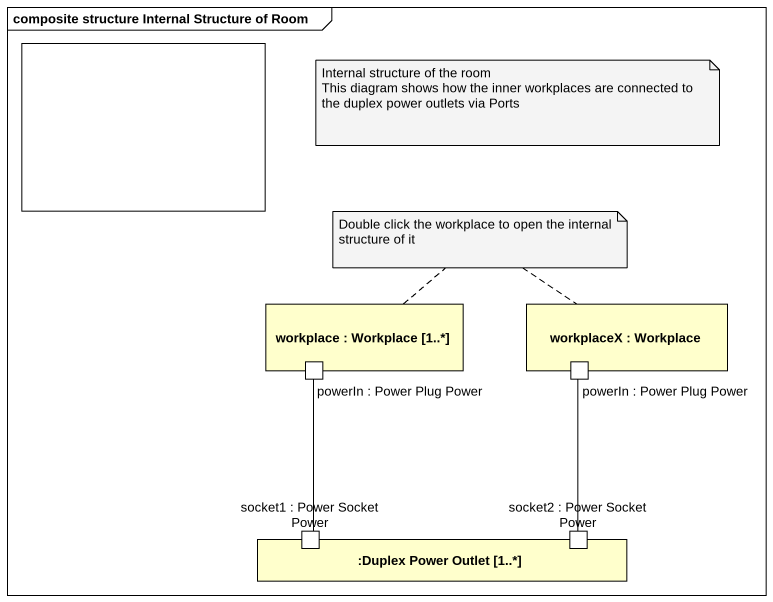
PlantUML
@startuml
mainframe composite structure Internal Structure of Room
rectangle " " as rectangle1
rectangle "workplace : Workplace [1..*]" as workplace {
  port "powerIn : Power Plug Power" as powerIn_Power_Plug_Power
}
rectangle "workplaceX : Workplace" as workplaceX {
  port "powerIn : Power Plug Power" as powerIn_Power_Plug_Power_2
}
rectangle ":Duplex Power Outlet [1..*]" as Duplex_Power_Outlet_1 {
  port "socket1 : Power Socket Power" as socket1_Power_Socket_Power
  port "socket2 : Power Socket Power" as socket2_Power_Socket_Power
}
socket1_Power_Socket_Power -up- powerIn_Power_Plug_Power
socket2_Power_Socket_Power -up- powerIn_Power_Plug_Power_2
note as N1
  Internal structure of the room
  This diagram shows how the inner workplaces are connected to the duplex power outlets via Ports
end note
note as N2
  Double click the workplace to open the internal structure of it
end note
N2 .. workplace
N2 .. workplaceX
@enduml
